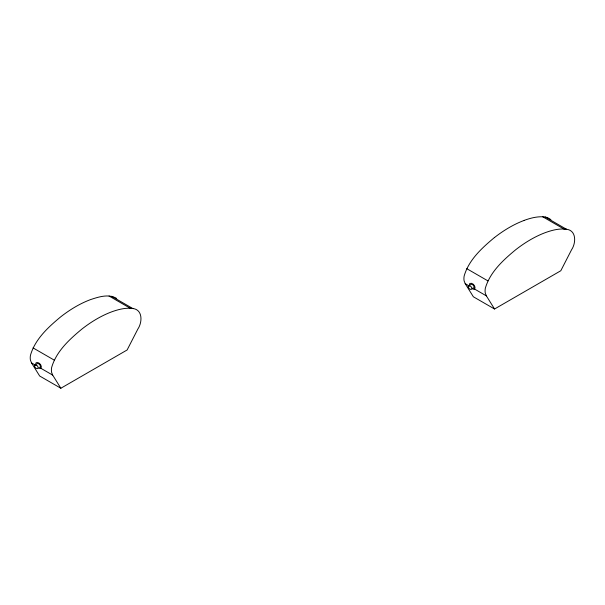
<?xml version="1.0" encoding="UTF-8"?>
<svg xmlns="http://www.w3.org/2000/svg" width="605" height="605" viewBox="0 0 605 605"><rect width="100%" height="100%" fill="white"/><g stroke="black" fill="none" stroke-linecap="round" stroke-linejoin="round"><path stroke-width="0.91" d="M116.674 298.446C108.666 293.606 98.728 296.889 90.5 299.619A120.501 69.575 -60 0 0 60.689 316.861C48.211 327.207 35.09 339.201 30.469 355.248A13.938 8.046 -60 0 0 30.462 360.24L31.513 362.894L39.673 376.015L60.855 388.244L127.118 349.985L137.872 329.029C142.357 322.435 142.992 309.601 132.729 308.49M111.547 296.268L132.79 308.512C125.613 307.506 118.391 309.427 111.675 311.847A120.501 69.575 -60 0 0 81.872 329.09C69.386 339.435 56.265 351.429 51.644 367.477A13.938 8.046 -60 0 0 51.637 372.461L52.688 375.115L60.855 388.244M494.376 237.591C481.928 247.989 468.769 259.938 464.156 276.009A13.938 8.046 -60 0 0 464.148 280.992L465.2 283.647L473.36 296.775L494.542 309.004L560.805 270.745L571.559 249.782C576.043 243.187 576.686 230.361 566.416 229.25M524.187 220.379C530.88 217.951 538.072 216.068 545.234 217.021L566.484 229.265C559.3 228.266 552.078 230.187 545.37 232.6A120.501 69.575 -60 0 0 515.558 249.85C503.073 260.195 489.952 272.182 485.331 288.237A13.938 8.046 -60 0 0 485.323 293.221L486.375 295.875L494.542 309.004M36.784 363.96L36.973 363.658C38.735 362.849 41.079 365.541 40.202 367.22L39.522 367.447M470.478 284.721L470.66 284.418C472.422 283.609 474.766 286.294 473.897 287.98L472.762 288.109M566.484 229.257L563.928 229.015L542.753 216.787M132.797 308.497L130.241 308.255L109.059 296.026M545.097 217.013L547.434 217.573L550.883 219.592M472.278 288.797L473.707 289.273L474.759 288.933C476.097 286.354 472.497 282.225 469.798 283.465L469.412 284.539L469.798 286.067M38.591 368.037L40.021 368.521L41.072 368.173C42.41 365.594 38.811 361.465 36.111 362.705L35.725 363.786L36.111 365.307M466.742 268.658L487.925 280.886M465.2 283.647L469.268 285.999M474.161 288.819L486.375 295.875M33.056 347.898L54.231 360.126M31.513 362.894L35.582 365.238M40.474 368.067L52.688 375.115M494.376 237.621A120.501 69.575 -60 0 1 524.18 220.417M34.53 365.261C34.251 366.948 36.217 369.284 37.949 368.521C38.818 366.842 36.474 364.157 34.712 364.966L34.53 365.261M468.217 286.021C467.937 287.708 469.904 290.045 471.635 289.281C472.505 287.602 470.161 284.917 468.406 285.719L468.217 286.021"/></g></svg>
